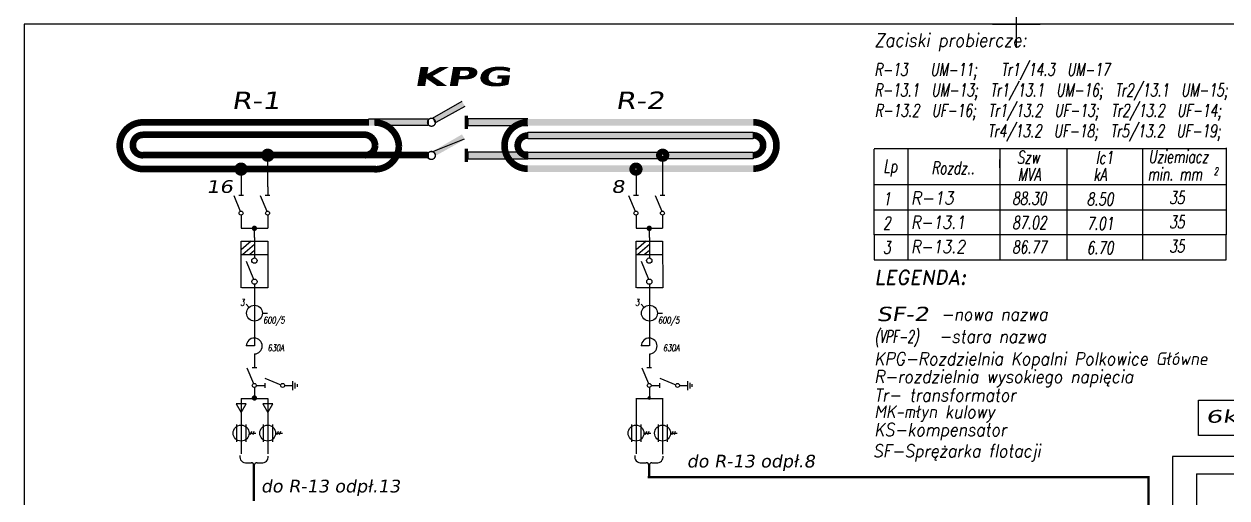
# Model space of a CAD drawing. Extents: x 5 to 420, y 5 to 295.
# Drawn here: x 5.1 to 256.4, y 196.2 to 295.3 of the extents above; entities that cross this region are included whole.
import ezdxf
from ezdxf.enums import TextEntityAlignment as Align

# ---------------------------------------------------------------- set-up
doc = ezdxf.new("R2010")
doc.units = 0
doc.header["$MEASUREMENT"] = 0
doc.header["$PDMODE"] = 2
doc.header["$PDSIZE"] = 5
doc.layers.get('0').update_dxf_attribs({"linetype": 'CONTINUOUS'})
for name, color, linetype in [('ALICJA', 4, 'CONTINUOUS'), ('LINIE', 4, 'CONTINUOUS'), ('STYKI', 4, 'CONTINUOUS')]:
    doc.layers.add(name, color=color, linetype=linetype)
doc.styles.add('ROMAND', font='romand', dxfattribs={"width": 0.8, "oblique": 10, "height": 6})
doc.styles.add('ROMANS', font='romans', dxfattribs={"width": 0.7, "oblique": 10, "height": 2.66})
doc.styles.add('Verdena', font='verdana.ttf', dxfattribs={"width": 1.2, "oblique": 10, "height": 2.66})
doc.styles.add('Verdena1', font='verdanab.ttf', dxfattribs={"width": 1.2, "oblique": 10, "height": 4.66})

# ---------------------------------------------------------------- blocks, each defined once
blk = doc.blocks.new('*U4')
at = {"color": 0}
mesh = blk.add_polyface(dxfattribs=at)
corners = [(0, 0), (3.75, 6.51), (-3.76, 6.5)]
mesh.append_faces([[corners[k] for k in face] for face in [(0, 1, 2)]], dxfattribs={"color": 0})

msp = doc.modelspace()

# ---------------------------------------------------------------- linework, layer by layer
for p, q in [((419.68, 295.29), (5.09, 295.29)), ((5.09, 295.29), (5.09, 5.22))]:
    msp.add_line(p, q)
at = {"color": 7}
for p, q in [((90.4, 275.58), (96.59, 279.14)), ((97.16, 278.07), (91.08, 274.69)), ((77.04, 275.45), (89.51, 275.45)), ((89.51, 274.06), (78.42, 274.06)), ((89.51, 275.45), (89.51, 274.06)), ((91.07, 274.67), (90.56, 275.64)), ((91.06, 274.57), (90.6, 275.55)), ((110.3, 275.45), (97.83, 275.45)), ((97.83, 275.45), (97.83, 274.06)), ((97.83, 274.06), (110.3, 274.06)), ((90.51, 268.62), (97.13, 271.29)), ((182.72, 269.26), (256.22, 269.26)), ((182.72, 253.39), (182.72, 269.14)), ((189.72, 269.26), (189.72, 248.26)), ((208.97, 269.26), (208.97, 248.26)), ((222.97, 269.14), (222.97, 248.14)), ((238.72, 269.14), (238.72, 248.14)), ((256.22, 269.39), (256.22, 253.64)), ((55.99, 261.28), (55.99, 267.76)), ((89.51, 268.52), (89.51, 267.13)), ((110.3, 268.52), (97.83, 268.52)), ((97.83, 268.52), (97.83, 267.13)), ((97.83, 267.13), (110.3, 267.13)), ((138.49, 267), (138.49, 259.51)), ((182.72, 251.23), (182.72, 266.98)), ((189.72, 266.98), (189.72, 245.98)), ((208.97, 265.23), (208.97, 266.98)), ((208.97, 266.98), (208.97, 245.98)), ((222.97, 266.98), (222.97, 245.98)), ((238.72, 266.98), (238.72, 245.98)), ((256.22, 266.98), (256.22, 251.23)), ((50.44, 265.05), (50.44, 259.51)), ((132.94, 264.56), (132.94, 259.51)), ((182.72, 261.73), (256.22, 261.73)), ((49.93, 259.51), (50.92, 259.51)), ((50.44, 261.28), (50.44, 259.51)), ((55.48, 259.51), (56.46, 259.51)), ((55.99, 261.28), (55.99, 259.51)), ((132.43, 259.51), (133.42, 259.51)), ((137.98, 259.51), (138.96, 259.51)), ((182.72, 256.48), (256.22, 256.48)), ((50.44, 255.35), (50.44, 253.73)), ((50.44, 255.33), (50.44, 252.58)), ((55.99, 255.35), (55.99, 253.73)), ((132.94, 255.35), (132.94, 253.73)), ((132.94, 255.33), (132.94, 252.58)), ((138.49, 255.35), (138.49, 253.73)), ((50.44, 252.58), (55.99, 252.58)), ((53.22, 250.69), (53.22, 252.57)), ((55.99, 253.73), (55.99, 252.58)), ((132.94, 252.58), (138.49, 252.58)), ((135.72, 250.69), (135.72, 252.57)), ((138.49, 253.73), (138.49, 252.58)), ((50.44, 249.92), (55.99, 249.92)), ((52.53, 249.92), (50.44, 248.08)), ((50.44, 240.11), (50.44, 249.92)), ((53.22, 249.18), (50.82, 247.14)), ((53.22, 250.69), (53.22, 246.38)), ((55.4, 249.92), (55.99, 249.92)), ((55.99, 249.92), (56.01, 240.11)), ((132.94, 240.11), (132.94, 249.92)), ((135.03, 249.92), (132.94, 248.08)), ((132.94, 249.92), (138.49, 249.92)), ((135.72, 249.18), (133.32, 247.14)), ((135.72, 250.69), (135.72, 246.38)), ((137.9, 249.92), (138.49, 249.92)), ((138.49, 249.92), (138.51, 240.11)), ((256.22, 251.23), (182.72, 251.23)), ((182.72, 251.23), (182.72, 245.98)), ((256.22, 245.98), (256.22, 251.23)), ((50.44, 247.14), (55.99, 247.14)), ((53.22, 247.97), (52.23, 247.14)), ((132.94, 247.14), (138.49, 247.14)), ((135.72, 247.97), (134.73, 247.14)), ((182.72, 245.98), (256.22, 245.98)), ((56.01, 240.11), (50.58, 240.11)), ((53.22, 240.88), (53.22, 237.9)), ((138.51, 240.11), (133.08, 240.11)), ((135.72, 240.88), (135.72, 231.97)), ((135.72, 240.88), (135.72, 239.21)), ((52.14, 236.01), (51.5, 236.7)), ((53.22, 237.95), (53.22, 231.95)), ((134.64, 236.01), (134, 236.7)), ((54.91, 234.87), (55.98, 234.87)), ((137.41, 234.87), (138.48, 234.87)), ((53.21, 231.99), (53.21, 228.03)), ((135.72, 231.97), (135.72, 227.99)), ((53.21, 228.03), (51.52, 228.03)), ((53.22, 226.32), (53.22, 225.2)), ((135.71, 228.03), (134.02, 228.03)), ((135.72, 226.3), (135.72, 223.47)), ((53.22, 225.24), (53.22, 223.47)), ((52.71, 223.47), (53.69, 223.47)), ((135.21, 223.47), (136.19, 223.47)), ((53.22, 219.31), (53.22, 217.7)), ((53.59, 219.71), (55.36, 219.71)), ((55.36, 220.22), (55.36, 219.23)), ((59.52, 219.71), (61.14, 219.71)), ((59.86, 219.71), (61.17, 219.71)), ((61.17, 220.63), (61.17, 218.77)), ((61.65, 220.3), (61.65, 219.07)), ((62.13, 219.98), (62.13, 219.42)), ((135.72, 219.31), (135.72, 217.7)), ((136.09, 219.71), (137.86, 219.71)), ((137.86, 220.22), (137.86, 219.23)), ((142.02, 219.71), (143.64, 219.71)), ((142.36, 219.71), (143.67, 219.71)), ((143.67, 220.63), (143.67, 218.77)), ((144.15, 220.3), (144.15, 219.07)), ((144.63, 219.98), (144.63, 219.42)), ((50.42, 217.01), (56, 217.01)), ((50.44, 217.02), (50.44, 205.46)), ((53.22, 217.7), (53.22, 217.11)), ((55.99, 217), (55.99, 205.46)), ((132.92, 217.01), (138.5, 217.01)), ((132.94, 216.93), (132.94, 205.43)), ((135.72, 217.7), (135.72, 217.11)), ((138.49, 217.04), (138.49, 205.38)), ((250.44, 216.64), (299.79, 216.64)), ((250.44, 209.29), (250.44, 216.64)), ((49.49, 211.55), (49.49, 207.94)), ((50.44, 212.48), (50.44, 207.02)), ((51.41, 211.58), (51.41, 207.93)), ((55.03, 211.55), (55.03, 207.94)), ((55.99, 212.48), (55.99, 207.02)), ((56.96, 211.58), (56.96, 207.93)), ((131.99, 211.55), (131.99, 207.94)), ((133.91, 211.58), (133.91, 207.93)), ((137.53, 211.55), (137.53, 207.94)), ((139.46, 211.58), (139.46, 207.93)), ((52.11, 209.73), (53.5, 209.73)), ((52.61, 210.08), (52.35, 209.39)), ((53.09, 210.08), (52.85, 209.39)), ((57.65, 209.73), (59.05, 209.73)), ((58.16, 210.08), (57.89, 209.39)), ((58.63, 210.08), (58.4, 209.39)), ((134.61, 209.73), (136, 209.73)), ((135.11, 210.08), (134.85, 209.39)), ((135.59, 210.08), (135.35, 209.39)), ((140.15, 209.73), (141.55, 209.73)), ((140.66, 210.08), (140.39, 209.39)), ((141.13, 210.08), (140.9, 209.39)), ((299.79, 209.29), (250.44, 209.29)), ((51.62, 203.57), (52.59, 203.57)), ((53.72, 203.57), (54.74, 203.57)), ((134.12, 203.57), (135.09, 203.57)), ((136.22, 203.57), (137.24, 203.57)), ((343.52, 204.9), (245.01, 204.9)), ((264.61, 201.2), (250.01, 201.2))]:
    msp.add_line(p, q, dxfattribs=at)
at = {"color": 7, "const_width": 1.39}
for points in [[(29.93, 274.74, 0.414214), (25.07, 269.89, 1)], [(78.26, 264.93, 0.41716), (83.4, 269.77, 0.400865), (78.26, 274.72, 0.442948)], [(110.31, 274.74, 0.414214), (105.46, 269.89, 1)], [(110.31, 274.74, 0.414214), (105.46, 269.89, 1)], [(157.42, 265.05, 0.414214), (162.28, 269.91, 0.414214), (157.42, 274.76, 1)], [(157.42, 265.05, 0.414214), (162.28, 269.91, 0.414214), (157.42, 274.76, 1)], [(29.91, 272.13, 0.414214), (27.83, 270.05, 1)], [(76.35, 267.87, 0.414214), (78.43, 269.95, 0.371883), (76.35, 272.16, 1)], [(110.3, 271.98, 0.414214), (108.22, 269.91, 1)], [(110.3, 271.98, 0.414214), (108.22, 269.91, 1)], [(157.42, 267.87, 0.414214), (159.5, 269.95, 0.414214), (157.42, 272.03, 1)], [(157.42, 267.87, 0.414214), (159.5, 269.95, 0.414214), (157.42, 272.03, 1)], [(25.07, 269.86, 0.440629), (30.41, 265, 1)], [(27.83, 270.15, 0.441667), (29.91, 267.85, 1)], [(105.46, 269.89, 0.414214), (110.31, 265.04, 1)], [(105.46, 269.89, 0.414214), (110.31, 265.04, 1)], [(108.22, 269.91, 0.414214), (110.3, 267.83, 1)], [(108.22, 269.91, 0.414214), (110.3, 267.83, 1)]]:
    msp.add_lwpolyline(points, format="xyb", dxfattribs=at)
for points in [[(29.85, 274.74), (77.16, 274.74)], [(29.85, 272.15), (76.41, 272.15)], [(29.85, 267.88), (89.44, 267.88)], [(30.02, 264.97), (78.59, 264.97)]]:
    msp.add_lwpolyline(points, dxfattribs=at)
at = {"color": 7}
for points, const_width in [([(89.37, 274.76, 1), (91.03, 274.76, 1)], 0.277), ([(89.38, 274.75, 1), (91.04, 274.75, 1)], 0.277), ([(55.24, 267.86, 1), (56.76, 267.86, 1)], 1.25), ([(137.74, 267.86, 1), (139.26, 267.86, 1)], 1.25), ([(89.33, 267.81, 1), (90.99, 267.81, 1)], 0.277), ([(89.37, 267.83, 1), (91.03, 267.83, 1)], 0.277), ([(49.66, 264.96, 1), (51.18, 264.96, 1)], 1.25), ([(132.16, 264.96, 1), (133.68, 264.96, 1)], 1.25), ([(52.93, 252.58, 1), (53.49, 252.58, 1)], 0.552), ([(135.43, 252.58, 1), (135.99, 252.58, 1)], 0.552), ([(52.93, 217.11, 1), (53.49, 217.11, 1)], 0.552)]:
    msp.add_lwpolyline(points, format="xyb", close=True, dxfattribs=dict(at, const_width=const_width))
for points in [[(110.3, 271.29), (110.3, 272.68), (157.42, 272.68), (157.42, 271.29)], [(110.3, 267.13), (110.3, 268.52), (157.42, 268.52), (157.42, 267.13)]]:
    msp.add_lwpolyline(points, close=True, dxfattribs=at)
for centre, radius in [((50.42, 255.76), 0.416), ((55.96, 255.76), 0.416), ((132.92, 255.76), 0.416), ((138.46, 255.76), 0.416), ((53.21, 245.83), 0.554), ((135.71, 245.83), 0.554), ((53.22, 241.43), 0.554), ((135.72, 241.43), 0.554), ((53.24, 234.84), 1.66), ((135.74, 234.84), 1.66), ((53.19, 219.73), 0.416), ((59.11, 219.73), 0.416), ((135.69, 219.73), 0.416), ((141.61, 219.73), 0.416), ((50.43, 209.77), 1.66), ((55.98, 209.77), 1.66), ((132.93, 209.77), 1.66), ((138.48, 209.77), 1.66)]:
    msp.add_circle(centre, radius, dxfattribs=at)
for centre, radius, start, end in [((53.18, 227.97), 1.66, 271.6767, 177.8355), ((135.68, 227.97), 1.66, 271.6767, 177.8355), ((135.71, 217.11), 0.279, 0, 180), ((135.71, 217.11), 0.279, 180, 0), ((51.41, 204.8), 1.25, 166.6244, 280.02), ((52.55, 202.94), 0.624, 7.5296, 90.1947), ((53.79, 202.95), 0.624, 93.1324, 172.0069), ((54.86, 204.81), 1.25, 263.2509, 7.5822), ((133.91, 204.8), 1.25, 166.6244, 280.02), ((135.05, 202.94), 0.624, 7.5296, 90.1947), ((136.29, 202.95), 0.624, 93.1324, 172.0069), ((137.36, 204.81), 1.25, 263.2509, 7.5822)]:
    msp.add_arc(centre, radius, start, end, dxfattribs=at)
msp.add_point((212.39, 295.29))
for points in [[(90.49, 275.6), (96.59, 279.14), (91.08, 274.69), (97.19, 278.08)], [(77.04, 275.45), (89.51, 275.45), (77.04, 274.06), (89.51, 274.06)], [(97.13, 276.14), (97.83, 276.14), (97.13, 273.37), (97.83, 273.37)], [(97.83, 275.45), (110.3, 275.45), (97.83, 274.06), (110.3, 274.06)], [(110.3, 275.45), (157.42, 275.45), (110.3, 274.06), (157.42, 274.06)], [(110.3, 275.45), (157.42, 275.45), (110.3, 274.06), (157.42, 274.06)], [(90.48, 268.67), (96.58, 272.22), (91.07, 267.76), (97.18, 271.15)], [(110.3, 272.68), (157.42, 272.68), (110.3, 271.29), (157.42, 271.29)], [(110.3, 272.68), (157.42, 272.68), (110.3, 271.29), (157.42, 271.29)], [(97.13, 269.21), (97.83, 269.21), (97.13, 266.44), (97.83, 266.44)], [(97.83, 268.52), (110.3, 268.52), (97.83, 267.13), (110.3, 268.52)], [(97.83, 268.52), (110.3, 268.52), (97.83, 267.13), (110.3, 267.13)], [(110.3, 268.52), (157.42, 268.52), (110.3, 267.13), (157.42, 267.13)], [(110.3, 268.52), (157.42, 268.52), (110.3, 267.13), (157.42, 267.13)], [(110.3, 265.75), (157.42, 265.75), (110.3, 264.36), (157.42, 264.36)], [(110.3, 265.75), (157.42, 265.75), (110.3, 264.36), (157.42, 264.36)]]:
    msp.add_solid(points, dxfattribs=at)
at = {"layer": 'LINIE', "color": 7}
for p, q in [((245.01, 204.91), (245.01, 78.04)), ((250.01, 201.22), (250.01, 73.04)), ((245.01, 199.72), (245.01, 79.72))]:
    msp.add_line(p, q, dxfattribs=at)
at = {"layer": 'LINIE', "color": 7, "const_width": 0.5}
for points in [[(135.4, 200.54), (240.24, 200.54)], [(240.01, 200.54), (240.01, 88.04)]]:
    msp.add_lwpolyline(points, dxfattribs=at)
at = {"layer": 'STYKI', "color": 7}
for p, q in [((48.88, 259.47), (50.27, 256.15)), ((54.42, 259.47), (55.81, 256.15)), ((131.38, 259.47), (132.77, 256.15)), ((136.92, 259.47), (138.31, 256.15)), ((51.49, 245.69), (53.01, 241.94)), ((133.99, 245.69), (135.51, 241.94)), ((51.65, 223.44), (53.04, 220.11)), ((55.4, 221.27), (58.73, 219.88)), ((134.15, 223.44), (135.54, 220.11)), ((137.9, 221.27), (141.23, 219.88))]:
    msp.add_line(p, q, dxfattribs=at)
at = {"layer": 'STYKI', "color": 7, "const_width": 0.5}
for points in [[(53.12, 203.29), (53.12, 195.54)], [(135.67, 203.14), (135.67, 200.54)]]:
    msp.add_lwpolyline(points, dxfattribs=at)

# ---------------------------------------------------------------- block references
at = {"color": 7, "xscale": 0.2772000000000006, "yscale": 0.2772000000000006, "zscale": 0.2772000000000006}
for p in [(50.45, 214.1), (55.99, 214.11)]:
    msp.add_blockref('*U4', p, dxfattribs=at)

# ---------------------------------------------------------------- texts
at = {"color": 7, "oblique": 10}
for s, height, style, width, p in [('Zaciski probiercze:', 2.8, 'ROMAND', 0.9, (182.72, 290.53)), ('R-13   UM-11;   Tr1/14.3  UM-17', 2.66, 'ROMANS', 0.7, (182.72, 284.47)), ('R-13.1  UM-13;  Tr1/13.1  UM-16;  Tr2/13.1  UM-15;  Tr3/13.1  UM-14', 2.66, 'ROMANS', 0.7, (182.72, 280.17)), ('R-1', 3.66, 'Verdena', 1.2, (48.41, 277.51)), ('R-2', 3.66, 'Verdena', 1.2, (128.62, 277.51)), ('Uziemiacz', 2.66, 'ROMANS', 0.7, (239.96, 266.25)), ('Lp', 2.66, 'ROMANS', 0.7, (184.63, 264.28)), ('Rozdz..     ', 2.66, 'ROMANS', 0.7, (194.63, 263.9)), ('Szw', 2.66, 'ROMANS', 0.7, (212.49, 266.11)), ('Ic1', 2.66, 'ROMANS', 0.7, (228.95, 266.05)), ('MVA', 2.66, 'ROMANS', 0.7, (212.67, 262.52)), ('kA', 2.66, 'ROMANS', 0.7, (228.45, 262.51)), ('min. mm', 2.66, 'ROMANS', 0.7, (239.79, 262.59)), ('2', 1.56, 'ROMANS', 0.7, (253.63, 263.72)), ('16', 2.66, 'Verdena', 1.2, (43.13, 259.99)), ('8', 2.66, 'Verdena', 1.2, (127.74, 259.99)), ('1', 2.66, 'ROMANS', 0.7, (184.52, 257.43)), ('R-13', 2.66, 'ROMANS', 0.9, (190.38, 257.59)), ('88.30', 2.66, 'ROMANS', 0.7, (211.51, 257.51)), ('8.50', 2.66, 'ROMANS', 0.7, (227.09, 257.35)), ('35', 2.66, 'ROMANS', 0.7, (244.33, 257.68)), ('2', 2.66, 'ROMANS', 0.7, (184.52, 252.35)), ('R-13.1', 2.66, 'ROMANS', 0.85, (190.38, 252.5)), ('87.02', 2.66, 'ROMANS', 0.7, (211.51, 252.43)), ('7.01', 2.66, 'ROMANS', 0.7, (227.09, 252.26)), ('35', 2.66, 'ROMANS', 0.7, (244.33, 252.59)), ('3', 2.66, 'ROMANS', 0.7, (184.52, 247.26)), ('R-13.2', 2.66, 'ROMANS', 0.85, (190.38, 247.42)), ('86.77', 2.66, 'ROMANS', 0.7, (211.51, 247.34)), ('6.70', 2.66, 'ROMANS', 0.7, (227.09, 247.18)), ('35', 2.66, 'ROMANS', 0.7, (244.33, 247.51)), ('3', 1.39, 'ROMANS', 0.7, (50.24, 236.41)), ('3', 1.39, 'ROMANS', 0.7, (132.74, 236.41)), ('600/5', 1.386, 'ROMANS', 0.7, (55.04, 232.67)), ('600/5', 1.386, 'ROMANS', 0.7, (137.54, 232.67)), ('-nowa nazwa', 2.66, 'ROMANS', 0.9, (196.65, 233.31)), ('-stara nazwa', 2.66, 'ROMANS', 0.9, (196.18, 228.66)), ('630A', 1.386, 'ROMANS', 0.7, (55.97, 226.9)), ('630A', 1.386, 'ROMANS', 0.7, (138.58, 226.9)), ('KPG-Rozdzielnia Kopalni Polkowice Główne', 2.66, 'ROMANS', 0.9, (182.72, 223.99)), ('R-rozdzielnia wysokiego napięcia', 2.66, 'ROMANS', 0.9, (182.72, 220.25)), ('Tr- transformator', 2.66, 'ROMANS', 0.9, (182.72, 216.39)), ('MK-młyn kulowy', 2.66, 'ROMANS', 0.9, (182.72, 212.9)), ('6kV-UZIEMIENIE', 2.66, 'Verdena', 1.5, (251.94, 211.94)), ('KS-kompensator', 2.66, 'ROMANS', 0.9, (182.72, 209.16)), ('SF-Sprężarka flotacji', 2.66, 'ROMANS', 0.9, (182.45, 204.72))]:
    msp.add_text(s, height=height, dxfattribs=dict(at, style=style, width=width)).set_placement(p)
for s, height, style, width, p, p2 in [('KPG', 4, 'Verdena1', 1.606122, (86.42, 282.32), (106.87, 282.32)), ('(VPF-2)', 2.66, 'ROMANS', 0.571679, (182.77, 228.64), (191.96, 228.64))]:
    msp.add_text(s, height=height, dxfattribs=dict(at, style=style, width=width)).set_placement(p, p2, align=Align.FIT)
for s, height, style, p in [('LEGENDA:', 2.996, 'ROMAND', (182.72, 240.84)), ('do R-13 odpł.8', 2.66, 'Verdena', (143.53, 202.58)), ('do R-13 odpł.13', 2.66, 'Verdena', (54.56, 197.36))]:
    msp.add_text(s, height=height, dxfattribs=dict(at, style=style)).set_placement(p)
at = {"color": 6, "style": 'Verdena', "oblique": 10, "width": 1.125901}
msp.add_text('SF-2', height=3, dxfattribs=at).set_placement((183.19, 233.18), (194.1, 233.18), align=Align.FIT)
at = {"layer": 'ALICJA', "color": 7, "style": 'ROMANS', "oblique": 10, "width": 0.7}
for s, p in [('R-13.2  UF-16;  Tr1/13.2  UF-13;  Tr2/13.2  UF-14;  Tr3/13.2  UF-15;        ', (182.81, 275.91)), ('                 Tr4/13.2  UF-18;  Tr5/13.2  UF-19;  Tr6/13.2  UF-20', (182.81, 271.61))]:
    msp.add_text(s, height=2.66, dxfattribs=at).set_placement(p)

doc.saveas('drawing.dxf')
